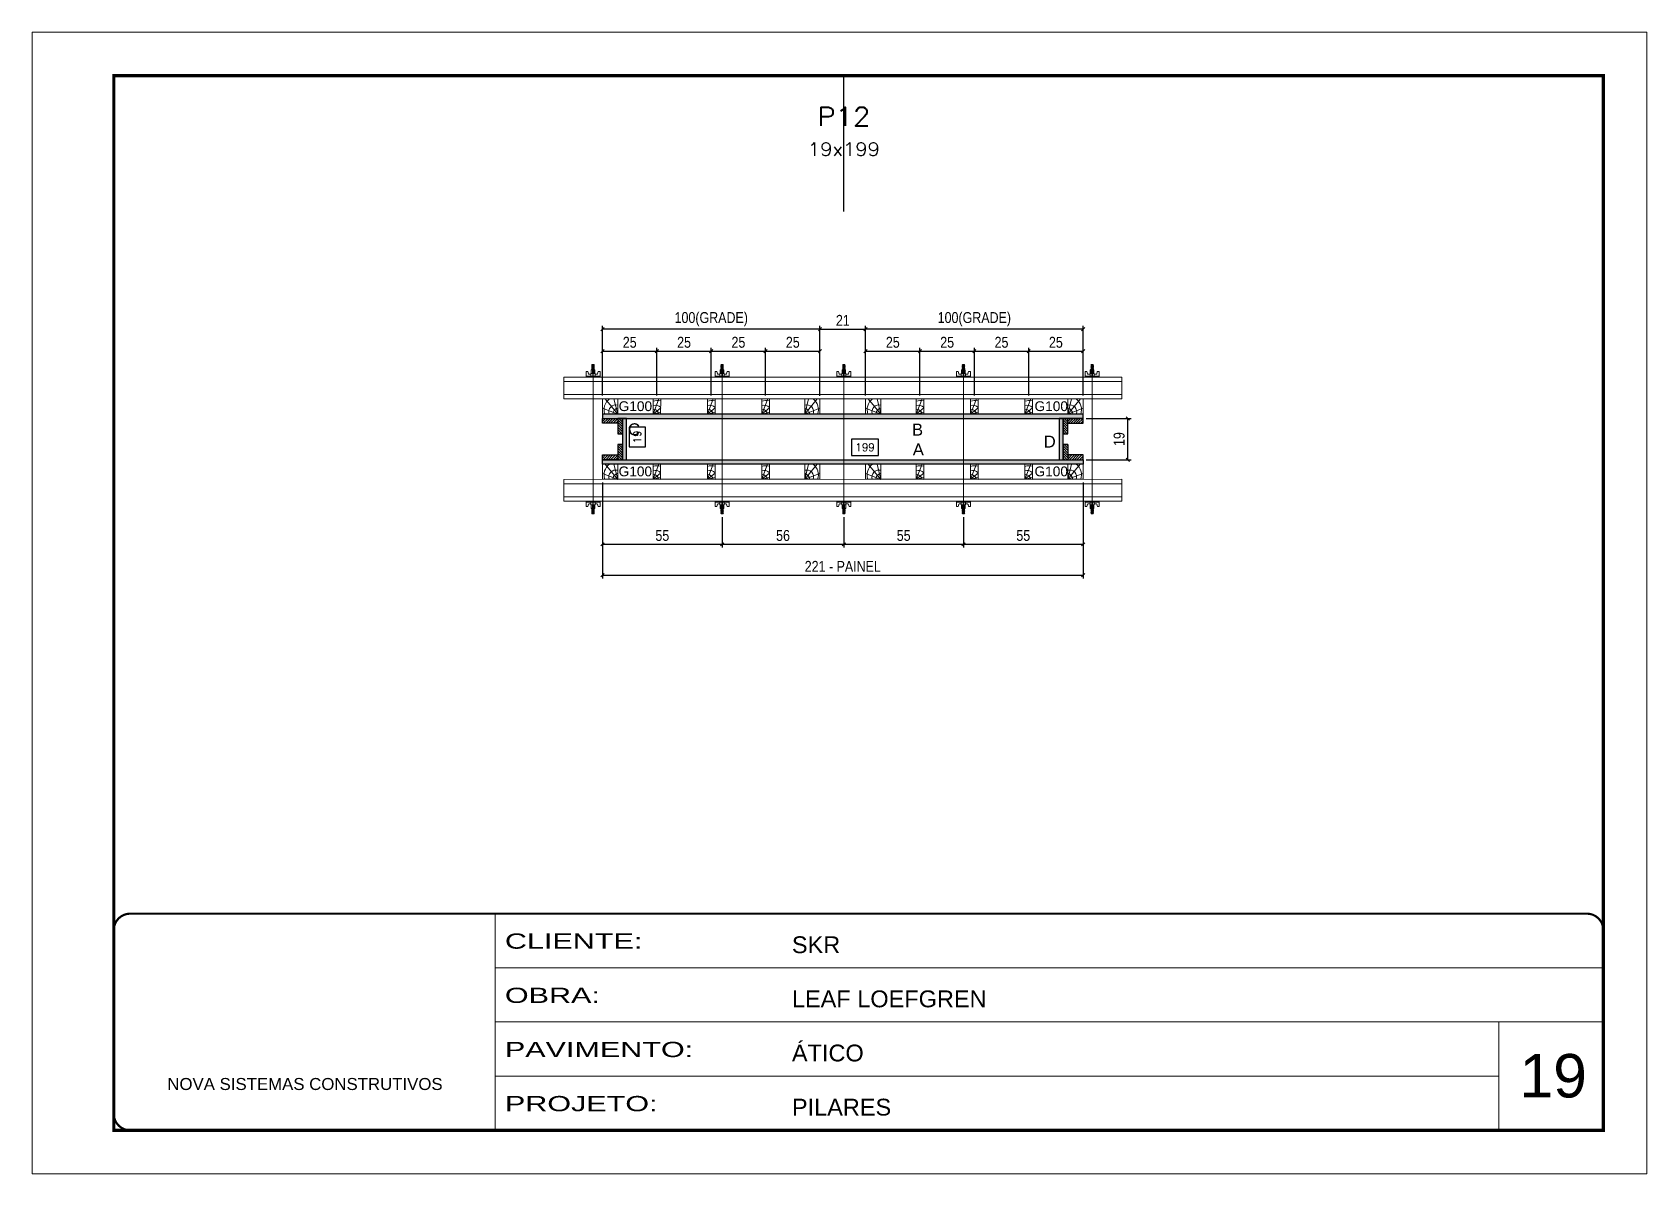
# Model space of a CAD drawing. Extents: x 14400 to 27878, y -21631 to 6985.
# Drawn here: x 17597 to 19082, y 1340 to 2390 of the extents above; entities that cross this region are included whole.
import ezdxf
from ezdxf.enums import TextEntityAlignment as Align

# ---------------------------------------------------------------- set-up
doc = ezdxf.new("R2010")
doc.units = 0
for name, pattern in [('CONTINUO', [0]), ('DASHED', [0.75, 0.5, -0.25]), ('HIDDEN', [0.375, 0.25, -0.125])]:
    doc.linetypes.add(name, pattern=pattern)
for name, color, linetype, lineweight in [('CARIMBO', 255, 'Continuous', 9), ('Folhas', 255, 'Continuous', 9), ('Hachura', 251, 'Continuous', 9), ('Madeira', 126, 'Continuous', 18), ('Perfil Metálico', 224, 'Continuous', 18), ('SARRAFO DE PRESSAO', 251, 'DASHED', 9), ('Texto Seção', 7, 'Continuous', 15)]:
    doc.layers.add(name, color=color, linetype=linetype, lineweight=lineweight)
for name, color, linetype in [('CHAPA', 1, 'Continuous'), ('COTA', 241, 'Continuous'), ('SARRAFO', 251, 'Continuous'), ('Texto de Titulo', 7, 'Continuous'), ('Texto Qtd Sarr', 242, 'Continuous'), ('TEXTO_GERAL', 7, 'Continuous')]:
    doc.layers.add(name, color=color, linetype=linetype)
doc.styles.add('ARIAL', font='arial.ttf')
doc.styles.add('COTA TECNICA 2X', font='techl___.ttf', dxfattribs={"height": 10})
doc.styles.add('ROMANS', font='romans.shx')
doc.styles.add('SANSSERIF', font='sas_____.pfb')
doc.styles.add('Tecnologia', font='')
doc.styles.get('Tecnologia').set_extended_font_data('Forgotten Futurist')
doc.dimstyles.new('SECAO PILAR', dxfattribs={"dimtxt": 10, "dimasz": 3, "dimexe": 3, "dimexo": 3, "dimgap": 3, "dimtad": 1, "dimdec": 1, "dimlfac": 0.5, "dimzin": 12, "dimdsep": 46, "dimtxsty": 'COTA TECNICA 2X', "dimblk1": 'OBLIQUE', "dimblk2": 'OBLIQUE', "dimsah": 1, "dimcen": 0.9, "dimclrd": 256, "dimclre": 256, "dimclrt": 256, "dimadec": 1, "dimazin": 3, "dimtfac": 1, "dimtdec": 1, "dimtmove": 0, "dimatfit": 3, "dimfxl": 1, "dimtolj": 1, "dimtzin": 12, "dimarcsym": 0})
doc.dimstyles.new('SECÇÃO 2', dxfattribs={"dimtxt": 7, "dimasz": 6, "dimexe": 0.18, "dimexo": 2, "dimgap": -4, "dimtad": 3, "dimdec": 1, "dimlfac": 0.5, "dimzin": 12, "dimdsep": 46, "dimtxsty": 'ROMANS', "dimblk": 'ARCHTICK', "dimcen": 0.09, "dimse1": 1, "dimse2": 1, "dimsd1": 1, "dimsd2": 1, "dimclrd": 180, "dimclre": 5, "dimclrt": 1, "dimadec": 0, "dimazin": 3, "dimtfac": 1, "dimtdec": 1, "dimtofl": 0, "dimtmove": 0, "dimatfit": 3, "dimldrblk": 'ARCHTICK', "dimfxl": 1, "dimtolj": 1, "dimtzin": 0, "dimarcsym": 0})

# ---------------------------------------------------------------- blocks, each defined once
blk = doc.blocks.new('9999999999')
at = {"color": 30, "linetype": 'CONTINUO'}
for p, q in [((98564.6, 34230.2), (98564.6, 34429.4)), ((98564.6, 34379.6), (99584, 34379.6)), ((98564.6, 34329.8), (99488, 34329.8)), ((99584, 34329.8), (99488, 34329.8)), ((99488, 34329.8), (99488, 34230.2)), ((98564.6, 34280), (99488, 34280))]:
    blk.add_line(p, q, dxfattribs=at)
at = {"color": 30, "linetype": 'CONTINUO', "const_width": 2}
blk.add_lwpolyline([(99584, 34230.2), (99584, 34414.4, 0.414214), (99569, 34429.4), (98229, 34429.4, 0.414214), (98214, 34414.4), (98214, 34245.2, 0.414214), (98229, 34230.2), (99584, 34230.2)], format="xyb", dxfattribs=at)
at = {"layer": 'Folhas'}
blk.add_lwpolyline([(98139, 34190.2), (99624, 34190.2), (99624, 35240.2), (98139, 35240.2)], close=True, dxfattribs=at)
at = {"layer": 'Folhas', "color": 30, "const_width": 3}
blk.add_lwpolyline([(98214, 34230.2), (99584, 34230.2), (99584, 35200.2), (98214, 35200.2)], close=True, dxfattribs=at)
at = {"color": 7, "linetype": 'Continuous', "ltscale": 5, "style": 'ARIAL'}
for s, height, p in [('SKR', 15.48, (98837.7, 34393.1)), ('LEAF LOEFGREN', 15.483, (98837.7, 34343.3)), ('ÁTICO', 15.48, (98837.7, 34293.5)), ('NOVA SISTEMAS CONSTRUTIVOS', 11.059, (98263.2, 34267.2)), ('PILARES', 15.48, (98837.7, 34243.7))]:
    blk.add_text(s, height=height, dxfattribs=at).set_placement(p)
at = {"layer": 'Folhas', "color": 7, "style": 'Tecnologia', "width": 1.5}
for s, p in [('CLIENTE:', (98573.7, 34397.2)), ('OBRA:', (98573.7, 34347.3)), ('PAVIMENTO:', (98573.7, 34297.5)), ('PROJETO:', (98573.7, 34247.7))]:
    blk.add_text(s, height=14, dxfattribs=at).set_placement(p)
blk = doc.blocks.new('*D1535')
at = {"layer": 'COTA', "color": 180, "lineweight": -2, "transparency": 16777216}
for p, q in [((18160.9, 2027.2), (18145.9, 2027.2)), ((18145.9, 2027.2), (18145.9, 2009.2)), ((18160.9, 2009.2), (18160.9, 2027.2)), ((18145.9, 2009.2), (18160.9, 2009.2))]:
    blk.add_line(p, q, dxfattribs=at)
at = {"layer": 'Defpoints', "color": 0, "transparency": 16777216}
for p in [(18160.8, 2035.2), (18160.8, 1997.2), (18164.9, 1997.2)]:
    blk.add_point(p, dxfattribs=at)
at = {"layer": 'COTA', "color": 1, "transparency": 16777216, "insert": (18153.4, 2018.2), "char_height": 7, "attachment_point": 5, "rotation": 90, "style": 'ROMANS'}
blk.add_mtext('\\A1;19', dxfattribs=at)
blk = doc.blocks.new('_ArchTick')
at = {"color": 0, "linetype": 'ByBlock', "const_width": 0.15}
blk.add_lwpolyline([(-0.5, -0.5), (0.5, 0.5)], dxfattribs=at)
blk = doc.blocks.new('*D1536')
at = {"layer": 'COTA', "color": 180, "lineweight": -2, "transparency": 16777216}
for p, q in [((18375.3, 2016.2), (18350.6, 2016.2)), ((18350.6, 2016.2), (18350.6, 2001.2)), ((18375.3, 2001.2), (18375.3, 2016.2)), ((18350.6, 2001.2), (18375.3, 2001.2))]:
    blk.add_line(p, q, dxfattribs=at)
at = {"layer": 'Defpoints', "color": 0, "transparency": 16777216}
for p in [(18143.5, 1997.2), (18541.5, 1997.2), (18541.5, 1997.2)]:
    blk.add_point(p, dxfattribs=at)
at = {"layer": 'COTA', "color": 1, "transparency": 16777216, "insert": (18363, 2008.7), "char_height": 7, "attachment_point": 5, "style": 'ROMANS'}
blk.add_mtext('\\A1;199', dxfattribs=at)
blk = doc.blocks.new('_Oblique')
at = {"color": 0, "linetype": 'ByBlock', "lineweight": -2}
blk.add_line((-0.5, -0.5), (0.5, 0.5), dxfattribs=at)
blk = doc.blocks.new('*D1537')
at = {"layer": 'COTA', "lineweight": -2, "transparency": 16777216}
for p, q in [((18121.5, 1976.2), (18121.5, 1888)), ((18563.5, 1976.2), (18563.5, 1888)), ((18121.5, 1891), (18563.5, 1891))]:
    blk.add_line(p, q, dxfattribs=at)
at = {"layer": 'Defpoints', "color": 0, "transparency": 16777216}
for p in [(18121.5, 1979.2), (18563.5, 1979.2), (18563.5, 1891)]:
    blk.add_point(p, dxfattribs=at)
at = {"layer": 'COTA', "lineweight": -2, "transparency": 16777216, "xscale": 3, "yscale": 3, "zscale": 3, "rotation": 180}
blk.add_blockref('_Oblique', (18121.5, 1891), dxfattribs=at)
at = {"layer": 'COTA', "lineweight": -2, "transparency": 16777216, "xscale": 3, "yscale": 3, "zscale": 3}
blk.add_blockref('_Oblique', (18563.5, 1891), dxfattribs=at)
at = {"layer": 'COTA', "transparency": 16777216, "insert": (18342.5, 1899.1), "char_height": 10, "attachment_point": 5, "style": 'COTA TECNICA 2X'}
blk.add_mtext('\\A1;221 - PAINEL', dxfattribs=at)
blk = doc.blocks.new('*D1538')
at = {"layer": 'COTA', "lineweight": -2, "transparency": 16777216}
for p, q in [((18121.5, 1976.2), (18121.5, 1916.4)), ((18231.5, 1944.4), (18231.5, 1916.4)), ((18121.5, 1919.4), (18231.5, 1919.4))]:
    blk.add_line(p, q, dxfattribs=at)
at = {"layer": 'Defpoints', "color": 0, "transparency": 16777216}
for p in [(18121.5, 1979.2), (18231.5, 1947.4), (18231.5, 1919.4)]:
    blk.add_point(p, dxfattribs=at)
at = {"layer": 'COTA', "lineweight": -2, "transparency": 16777216, "xscale": 3, "yscale": 3, "zscale": 3, "rotation": 180}
blk.add_blockref('_Oblique', (18121.5, 1919.4), dxfattribs=at)
at = {"layer": 'COTA', "lineweight": -2, "transparency": 16777216, "xscale": 3, "yscale": 3, "zscale": 3}
blk.add_blockref('_Oblique', (18231.5, 1919.4), dxfattribs=at)
at = {"layer": 'COTA', "transparency": 16777216, "insert": (18176.5, 1927.5), "char_height": 10, "attachment_point": 5, "style": 'COTA TECNICA 2X'}
blk.add_mtext('\\A1;55', dxfattribs=at)
blk = doc.blocks.new('*D1539')
at = {"layer": 'COTA', "lineweight": -2, "transparency": 16777216}
for p, q in [((18563.5, 1976.2), (18563.5, 1916.4)), ((18453.5, 1944.4), (18453.5, 1916.4)), ((18453.5, 1919.4), (18563.5, 1919.4))]:
    blk.add_line(p, q, dxfattribs=at)
at = {"layer": 'Defpoints', "color": 0, "transparency": 16777216}
for p in [(18563.5, 1979.2), (18453.5, 1947.4), (18563.5, 1919.4)]:
    blk.add_point(p, dxfattribs=at)
at = {"layer": 'COTA', "lineweight": -2, "transparency": 16777216, "xscale": 3, "yscale": 3, "zscale": 3, "rotation": 180}
blk.add_blockref('_Oblique', (18453.5, 1919.4), dxfattribs=at)
at = {"layer": 'COTA', "lineweight": -2, "transparency": 16777216, "xscale": 3, "yscale": 3, "zscale": 3}
blk.add_blockref('_Oblique', (18563.5, 1919.4), dxfattribs=at)
at = {"layer": 'COTA', "transparency": 16777216, "insert": (18508.5, 1927.5), "char_height": 10, "attachment_point": 5, "style": 'COTA TECNICA 2X'}
blk.add_mtext('\\A1;55', dxfattribs=at)
blk = doc.blocks.new('C')
at = {"layer": 'Hachura', "color": 0}
for p, q in [((0, 3.22), (0, -3.22)), ((0.45, 3.22), (0, 3.22)), ((0.46, 3.16), (0, 3.16)), ((0.46, 3.05), (0, 3.05)), ((0.46, 2.88), (0, 2.88)), ((0, 2.75), (0, -1.16)), ((0.46, 2.65), (0, 2.65)), ((0.46, 2.23), (0, 2.23)), ((0.46, 1.51), (0, 1.51)), ((0.39, 0.49), (0.17, 0.49)), ((0.45, -3.23), (0.45, 3.22)), ((0.45, 3.22), (2.58, 3.22)), ((1.74, 0.97), (0.45, 0.97)), ((1.45, 0.1), (0.45, 0.1)), ((1.35, 1.94), (1.35, 0.96)), ((2.58, 2.39), (1.47, 2.09)), ((1.74, -0.97), (1.74, 0.97)), ((1.74, 0.97), (1.74, 0.84)), ((1.74, 0.97), (1.74, 0.84)), ((1.74, 0.84), (3.35, 0.84)), ((3.35, 0.45), (1.74, 0.45)), ((2.58, 3.22), (2.58, 2.39)), ((3.32, 0.84), (3.32, -0.84)), ((3.35, 0.84), (3.35, -0.84)), ((3.68, 0.45), (3.35, 0.45)), ((3.84, -0.52), (3.35, 0.45)), ((3.35, 0.06), (3.67, -0.57)), ((3.68, 0.45), (4.16, -0.52)), ((3.72, 0.5), (4.25, -0.57)), ((4.37, -0.55), (3.83, 0.53)), ((4.15, 0.45), (3.93, 0.45)), ((4.42, -0.52), (3.93, 0.45)), ((4.15, 0.45), (4.26, 0.45)), ((4.26, 0.45), (4.74, -0.52)), ((4.3, 0.5), (4.83, -0.57)), ((4.95, -0.55), (4.41, 0.53)), ((4.51, 0.45), (4.84, 0.45)), ((5, -0.52), (4.51, 0.45)), ((4.84, 0.45), (5.32, -0.52)), ((4.88, 0.5), (5.41, -0.57)), ((5.53, -0.55), (4.99, 0.53)), ((5.58, -0.52), (5.09, 0.45)), ((5.42, 0.45), (5.09, 0.45)), ((5.58, -0.52), (5.09, 0.45)), ((5.42, 0.45), (5.74, -0.19)), ((5.46, 0.5), (5.74, -0.07)), ((5.74, 0.19), (5.57, 0.53)), ((5.74, 0.32), (5.68, 0.45)), ((5.68, 0.45), (5.74, 0.45)), ((5.74, 0.45), (5.9, 0.29)), ((5.74, 0.45), (5.74, -0.52)), ((5.9, -0.36), (5.9, 0.29)), ((0.45, 0), (0, 0)), ((0.46, -1.52), (0, -1.52)), ((0.46, -2.23), (0, -2.23)), ((0.46, -2.65), (0, -2.65)), ((0.46, -2.88), (0, -2.88)), ((0.46, -3.05), (0, -3.05)), ((0.46, -3.16), (0, -3.16)), ((0, -3.22), (2.57, -3.22)), ((0.08, -0.48), (0.29, -0.48)), ((0.29, -0.48), (0.4, -0.48)), ((0.45, 0), (0.45, -0.97)), ((0.45, -0.16), (1.45, -0.16)), ((0.45, -0.65), (0.45, -0.32)), ((0.45, -3.23), (0.45, -0.65)), ((0.45, -0.97), (1.74, -0.97)), ((1.35, -1.94), (1.35, -0.97)), ((2.58, -2.39), (1.47, -2.1)), ((3.35, -0.32), (1.74, -0.32)), ((3.35, -0.84), (1.74, -0.84)), ((2.58, -3.23), (2.58, -2.39)), ((3.35, -0.07), (3.58, -0.52)), ((3.35, -0.52), (3.58, -0.52)), ((3.84, -0.52), (4.16, -0.52)), ((4.42, -0.52), (4.74, -0.52)), ((4.63, -0.52), (4.74, -0.52)), ((5, -0.52), (5.32, -0.52)), ((5.58, -0.52), (5.74, -0.52)), ((5.74, -0.52), (5.9, -0.36)), ((5.74, -0.52), (5.74, -0.52))]:
    blk.add_line(p, q, dxfattribs=at)
for centre, radius, start, end in [((1.52, 1.94), 0.161, 104.74356, 180), ((1.44, -0.03), 0.129, 272.69497, 87.30503), ((3.81, 0.39), 0.143, 25.56881, 154.43119), ((4.39, 0.39), 0.143, 25.56881, 154.43119), ((4.97, 0.39), 0.143, 25.56881, 154.43119), ((5.55, 0.39), 0.143, 25.56881, 154.43119), ((0.17, -0.37), 0.174, 221.74404, 317.85924), ((1.52, -1.94), 0.161, 180, 255.25644), ((3.71, -0.4), 0.174, 222.14076, 318.25596), ((4.29, -0.4), 0.174, 222.14076, 318.25596), ((4.87, -0.4), 0.174, 222.14076, 318.25596), ((5.45, -0.4), 0.174, 222.14076, 318.25596), ((5.61, -0.4), 0.174, 317.85924, 318.25596)]:
    blk.add_arc(centre, radius, start, end, dxfattribs=at)
blk = doc.blocks.new('*D1540')
at = {"layer": 'COTA', "lineweight": -2, "transparency": 16777216}
for p, q in [((18343.5, 1944.4), (18343.5, 1916.4)), ((18453.5, 1944.4), (18453.5, 1916.4)), ((18343.5, 1919.4), (18453.5, 1919.4))]:
    blk.add_line(p, q, dxfattribs=at)
at = {"layer": 'Defpoints', "color": 0, "transparency": 16777216}
for p in [(18343.5, 1947.4), (18453.5, 1947.4), (18453.5, 1919.4)]:
    blk.add_point(p, dxfattribs=at)
at = {"layer": 'COTA', "lineweight": -2, "transparency": 16777216, "xscale": 3, "yscale": 3, "zscale": 3, "rotation": 180}
blk.add_blockref('_Oblique', (18343.5, 1919.4), dxfattribs=at)
at = {"layer": 'COTA', "lineweight": -2, "transparency": 16777216, "xscale": 3, "yscale": 3, "zscale": 3}
blk.add_blockref('_Oblique', (18453.5, 1919.4), dxfattribs=at)
at = {"layer": 'COTA', "transparency": 16777216, "insert": (18398.5, 1927.5), "char_height": 10, "attachment_point": 5, "style": 'COTA TECNICA 2X'}
blk.add_mtext('\\A1;55', dxfattribs=at)
blk = doc.blocks.new('*D1541')
at = {"layer": 'COTA', "lineweight": -2, "transparency": 16777216}
for p, q in [((18566.5, 2035.2), (18607.8, 2035.2)), ((18604.8, 1997.2), (18604.8, 2035.2)), ((18566.5, 1997.2), (18607.8, 1997.2))]:
    blk.add_line(p, q, dxfattribs=at)
at = {"layer": 'Defpoints', "color": 0, "transparency": 16777216}
for p in [(18563.5, 2035.2), (18604.8, 2035.2), (18563.5, 1997.2)]:
    blk.add_point(p, dxfattribs=at)
at = {"layer": 'COTA', "lineweight": -2, "transparency": 16777216, "xscale": 3, "yscale": 3, "zscale": 3}
for p, rotation in [((18604.8, 2035.2), 90), ((18604.8, 1997.2), 270)]:
    blk.add_blockref('_Oblique', p, dxfattribs=dict(at, rotation=rotation))
at = {"layer": 'COTA', "transparency": 16777216, "insert": (18596.7, 2016.2), "char_height": 10, "attachment_point": 5, "rotation": 90, "style": 'COTA TECNICA 2X'}
blk.add_mtext('\\A1;19', dxfattribs=at)
blk = doc.blocks.new('*D1542')
at = {"layer": 'COTA', "lineweight": -2, "transparency": 16777216}
for p, q in [((18231.5, 1944.4), (18231.5, 1916.4)), ((18343.5, 1944.4), (18343.5, 1916.4)), ((18231.5, 1919.4), (18343.5, 1919.4))]:
    blk.add_line(p, q, dxfattribs=at)
at = {"layer": 'Defpoints', "color": 0, "transparency": 16777216}
for p in [(18231.5, 1947.4), (18343.5, 1947.4), (18343.5, 1919.4)]:
    blk.add_point(p, dxfattribs=at)
at = {"layer": 'COTA', "lineweight": -2, "transparency": 16777216, "xscale": 3, "yscale": 3, "zscale": 3, "rotation": 180}
blk.add_blockref('_Oblique', (18231.5, 1919.4), dxfattribs=at)
at = {"layer": 'COTA', "lineweight": -2, "transparency": 16777216, "xscale": 3, "yscale": 3, "zscale": 3}
blk.add_blockref('_Oblique', (18343.5, 1919.4), dxfattribs=at)
at = {"layer": 'COTA', "transparency": 16777216, "insert": (18287.5, 1927.5), "char_height": 10, "attachment_point": 5, "style": 'COTA TECNICA 2X'}
blk.add_mtext('\\A1;56', dxfattribs=at)
blk = doc.blocks.new('PONTALETE')
at = {"layer": 'Madeira'}
for q in [(2.71, 7), (7, 5.76), (7, 1.74)]:
    blk.add_line((0, 0), q, dxfattribs=at)
blk.add_lwpolyline([(0, 0), (7, 0), (7, 7), (0, 7)], close=True, dxfattribs=at)
for centre, radius, start, end in [((2.04, 0.06), 6.23, 37.28179, 109.09128), ((1.09, 0.9), 3.19, 343.60304, 109.98471), ((-0.21, -0.78), 3.09, 14.63219, 86.0383)]:
    blk.add_arc(centre, radius, start, end, dxfattribs=at)
blk = doc.blocks.new('MEIO PONTALETE')
at = {"layer": 'Madeira'}
for q in [(2.71, 7), (3.5, 2.88), (3.5, 0.87)]:
    blk.add_line((0, 0), q, dxfattribs=at)
blk.add_lwpolyline([(0, 0), (3.5, 0), (3.5, 7), (0, 7)], close=True, dxfattribs=at)
for centre, radius, start, end in [((2.04, 0.06), 6.23, 76.44987, 109.09128), ((1.09, 0.9), 3.19, 40.90626, 109.98471), ((-0.21, -0.78), 3.09, 14.63219, 86.0383)]:
    blk.add_arc(centre, radius, start, end, dxfattribs=at)
blk = doc.blocks.new('*D1543')
at = {"layer": 'COTA', "lineweight": -2, "transparency": 16777216}
for p, q in [((18363.5, 2056.2), (18363.5, 2100.1)), ((18363.5, 2097.1), (18413.5, 2097.1)), ((18413.5, 2056.2), (18413.5, 2100.1))]:
    blk.add_line(p, q, dxfattribs=at)
at = {"layer": 'Defpoints', "color": 0, "transparency": 16777216}
for p in [(18413.5, 2097.1), (18363.5, 2053.2), (18413.5, 2053.2)]:
    blk.add_point(p, dxfattribs=at)
at = {"layer": 'COTA', "lineweight": -2, "transparency": 16777216, "xscale": 3, "yscale": 3, "zscale": 3, "rotation": 180}
blk.add_blockref('_Oblique', (18363.5, 2097.1), dxfattribs=at)
at = {"layer": 'COTA', "lineweight": -2, "transparency": 16777216, "xscale": 3, "yscale": 3, "zscale": 3}
blk.add_blockref('_Oblique', (18413.5, 2097.1), dxfattribs=at)
at = {"layer": 'COTA', "transparency": 16777216, "insert": (18388.5, 2105.2), "char_height": 10, "attachment_point": 5, "style": 'COTA TECNICA 2X'}
blk.add_mtext('\\A1;25', dxfattribs=at)
blk = doc.blocks.new('*D1544')
at = {"layer": 'COTA', "lineweight": -2, "transparency": 16777216}
for p, q in [((18363.5, 2056.2), (18363.5, 2120.3)), ((18563.5, 2117.3), (18363.5, 2117.3)), ((18563.5, 2056.2), (18563.5, 2120.3))]:
    blk.add_line(p, q, dxfattribs=at)
at = {"layer": 'Defpoints', "color": 0, "transparency": 16777216}
for p in [(18363.5, 2117.3), (18363.5, 2053.2), (18563.5, 2053.2)]:
    blk.add_point(p, dxfattribs=at)
at = {"layer": 'COTA', "lineweight": -2, "transparency": 16777216, "xscale": 3, "yscale": 3, "zscale": 3, "rotation": 180}
blk.add_blockref('_Oblique', (18363.5, 2117.3), dxfattribs=at)
at = {"layer": 'COTA', "lineweight": -2, "transparency": 16777216, "xscale": 3, "yscale": 3, "zscale": 3}
blk.add_blockref('_Oblique', (18563.5, 2117.3), dxfattribs=at)
at = {"layer": 'COTA', "transparency": 16777216, "insert": (18463.5, 2126.5), "char_height": 10, "attachment_point": 5, "style": 'COTA TECNICA 2X'}
blk.add_mtext('\\A1;100(GRADE)', dxfattribs=at)
blk = doc.blocks.new('*D1545')
at = {"layer": 'COTA', "lineweight": -2, "transparency": 16777216}
for p, q in [((18413.5, 2056.2), (18413.5, 2100.1)), ((18413.5, 2097.1), (18463.5, 2097.1)), ((18463.5, 2056.2), (18463.5, 2100.1))]:
    blk.add_line(p, q, dxfattribs=at)
at = {"layer": 'Defpoints', "color": 0, "transparency": 16777216}
for p in [(18463.5, 2097.1), (18413.5, 2053.2), (18463.5, 2053.2)]:
    blk.add_point(p, dxfattribs=at)
at = {"layer": 'COTA', "lineweight": -2, "transparency": 16777216, "xscale": 3, "yscale": 3, "zscale": 3, "rotation": 180}
blk.add_blockref('_Oblique', (18413.5, 2097.1), dxfattribs=at)
at = {"layer": 'COTA', "lineweight": -2, "transparency": 16777216, "xscale": 3, "yscale": 3, "zscale": 3}
blk.add_blockref('_Oblique', (18463.5, 2097.1), dxfattribs=at)
at = {"layer": 'COTA', "transparency": 16777216, "insert": (18438.5, 2105.2), "char_height": 10, "attachment_point": 5, "style": 'COTA TECNICA 2X'}
blk.add_mtext('\\A1;25', dxfattribs=at)
blk = doc.blocks.new('*D1546')
at = {"layer": 'COTA', "lineweight": -2, "transparency": 16777216}
for p, q in [((18463.5, 2056.2), (18463.5, 2100.1)), ((18463.5, 2097.1), (18513.5, 2097.1)), ((18513.5, 2056.2), (18513.5, 2100.1))]:
    blk.add_line(p, q, dxfattribs=at)
at = {"layer": 'Defpoints', "color": 0, "transparency": 16777216}
for p in [(18513.5, 2097.1), (18463.5, 2053.2), (18513.5, 2053.2)]:
    blk.add_point(p, dxfattribs=at)
at = {"layer": 'COTA', "lineweight": -2, "transparency": 16777216, "xscale": 3, "yscale": 3, "zscale": 3, "rotation": 180}
blk.add_blockref('_Oblique', (18463.5, 2097.1), dxfattribs=at)
at = {"layer": 'COTA', "lineweight": -2, "transparency": 16777216, "xscale": 3, "yscale": 3, "zscale": 3}
blk.add_blockref('_Oblique', (18513.5, 2097.1), dxfattribs=at)
at = {"layer": 'COTA', "transparency": 16777216, "insert": (18488.5, 2105.2), "char_height": 10, "attachment_point": 5, "style": 'COTA TECNICA 2X'}
blk.add_mtext('\\A1;25', dxfattribs=at)
blk = doc.blocks.new('*D1547')
at = {"layer": 'COTA', "lineweight": -2, "transparency": 16777216}
for p, q in [((18513.5, 2056.2), (18513.5, 2100.1)), ((18513.5, 2097.1), (18563.5, 2097.1)), ((18563.5, 2056.2), (18563.5, 2100.1))]:
    blk.add_line(p, q, dxfattribs=at)
at = {"layer": 'Defpoints', "color": 0, "transparency": 16777216}
for p in [(18563.5, 2097.1), (18513.5, 2053.2), (18563.5, 2053.2)]:
    blk.add_point(p, dxfattribs=at)
at = {"layer": 'COTA', "lineweight": -2, "transparency": 16777216, "xscale": 3, "yscale": 3, "zscale": 3, "rotation": 180}
blk.add_blockref('_Oblique', (18513.5, 2097.1), dxfattribs=at)
at = {"layer": 'COTA', "lineweight": -2, "transparency": 16777216, "xscale": 3, "yscale": 3, "zscale": 3}
blk.add_blockref('_Oblique', (18563.5, 2097.1), dxfattribs=at)
at = {"layer": 'COTA', "transparency": 16777216, "insert": (18538.5, 2105.2), "char_height": 10, "attachment_point": 5, "style": 'COTA TECNICA 2X'}
blk.add_mtext('\\A1;25', dxfattribs=at)
blk = doc.blocks.new('*D1548')
at = {"layer": 'COTA', "lineweight": -2, "transparency": 16777216}
for p, q in [((18121.5, 2056.2), (18121.5, 2100.1)), ((18121.5, 2097.1), (18171.5, 2097.1)), ((18171.5, 2056.2), (18171.5, 2100.1))]:
    blk.add_line(p, q, dxfattribs=at)
at = {"layer": 'Defpoints', "color": 0, "transparency": 16777216}
for p in [(18171.5, 2097.1), (18121.5, 2053.2), (18171.5, 2053.2)]:
    blk.add_point(p, dxfattribs=at)
at = {"layer": 'COTA', "lineweight": -2, "transparency": 16777216, "xscale": 3, "yscale": 3, "zscale": 3, "rotation": 180}
blk.add_blockref('_Oblique', (18121.5, 2097.1), dxfattribs=at)
at = {"layer": 'COTA', "lineweight": -2, "transparency": 16777216, "xscale": 3, "yscale": 3, "zscale": 3}
blk.add_blockref('_Oblique', (18171.5, 2097.1), dxfattribs=at)
at = {"layer": 'COTA', "transparency": 16777216, "insert": (18146.5, 2105.2), "char_height": 10, "attachment_point": 5, "style": 'COTA TECNICA 2X'}
blk.add_mtext('\\A1;25', dxfattribs=at)
blk = doc.blocks.new('*D1549')
at = {"layer": 'COTA', "lineweight": -2, "transparency": 16777216}
for p, q in [((18121.5, 2056.2), (18121.5, 2120.3)), ((18321.5, 2117.3), (18121.5, 2117.3)), ((18321.5, 2056.2), (18321.5, 2120.3))]:
    blk.add_line(p, q, dxfattribs=at)
at = {"layer": 'Defpoints', "color": 0, "transparency": 16777216}
for p in [(18121.5, 2117.3), (18121.5, 2053.2), (18321.5, 2053.2)]:
    blk.add_point(p, dxfattribs=at)
at = {"layer": 'COTA', "lineweight": -2, "transparency": 16777216, "xscale": 3, "yscale": 3, "zscale": 3, "rotation": 180}
blk.add_blockref('_Oblique', (18121.5, 2117.3), dxfattribs=at)
at = {"layer": 'COTA', "lineweight": -2, "transparency": 16777216, "xscale": 3, "yscale": 3, "zscale": 3}
blk.add_blockref('_Oblique', (18321.5, 2117.3), dxfattribs=at)
at = {"layer": 'COTA', "transparency": 16777216, "insert": (18221.5, 2126.5), "char_height": 10, "attachment_point": 5, "style": 'COTA TECNICA 2X'}
blk.add_mtext('\\A1;100(GRADE)', dxfattribs=at)
blk = doc.blocks.new('*D1550')
at = {"layer": 'COTA', "lineweight": -2, "transparency": 16777216}
for p, q in [((18171.5, 2056.2), (18171.5, 2100.1)), ((18171.5, 2097.1), (18221.5, 2097.1)), ((18221.5, 2056.2), (18221.5, 2100.1))]:
    blk.add_line(p, q, dxfattribs=at)
at = {"layer": 'Defpoints', "color": 0, "transparency": 16777216}
for p in [(18221.5, 2097.1), (18171.5, 2053.2), (18221.5, 2053.2)]:
    blk.add_point(p, dxfattribs=at)
at = {"layer": 'COTA', "lineweight": -2, "transparency": 16777216, "xscale": 3, "yscale": 3, "zscale": 3, "rotation": 180}
blk.add_blockref('_Oblique', (18171.5, 2097.1), dxfattribs=at)
at = {"layer": 'COTA', "lineweight": -2, "transparency": 16777216, "xscale": 3, "yscale": 3, "zscale": 3}
blk.add_blockref('_Oblique', (18221.5, 2097.1), dxfattribs=at)
at = {"layer": 'COTA', "transparency": 16777216, "insert": (18196.5, 2105.2), "char_height": 10, "attachment_point": 5, "style": 'COTA TECNICA 2X'}
blk.add_mtext('\\A1;25', dxfattribs=at)
blk = doc.blocks.new('*D1551')
at = {"layer": 'COTA', "lineweight": -2, "transparency": 16777216}
for p, q in [((18221.5, 2056.2), (18221.5, 2100.1)), ((18221.5, 2097.1), (18271.5, 2097.1)), ((18271.5, 2056.2), (18271.5, 2100.1))]:
    blk.add_line(p, q, dxfattribs=at)
at = {"layer": 'Defpoints', "color": 0, "transparency": 16777216}
for p in [(18271.5, 2097.1), (18221.5, 2053.2), (18271.5, 2053.2)]:
    blk.add_point(p, dxfattribs=at)
at = {"layer": 'COTA', "lineweight": -2, "transparency": 16777216, "xscale": 3, "yscale": 3, "zscale": 3, "rotation": 180}
blk.add_blockref('_Oblique', (18221.5, 2097.1), dxfattribs=at)
at = {"layer": 'COTA', "lineweight": -2, "transparency": 16777216, "xscale": 3, "yscale": 3, "zscale": 3}
blk.add_blockref('_Oblique', (18271.5, 2097.1), dxfattribs=at)
at = {"layer": 'COTA', "transparency": 16777216, "insert": (18246.5, 2105.2), "char_height": 10, "attachment_point": 5, "style": 'COTA TECNICA 2X'}
blk.add_mtext('\\A1;25', dxfattribs=at)
blk = doc.blocks.new('*D1552')
at = {"layer": 'COTA', "lineweight": -2, "transparency": 16777216}
for p, q in [((18271.5, 2056.2), (18271.5, 2100.1)), ((18271.5, 2097.1), (18321.5, 2097.1)), ((18321.5, 2056.2), (18321.5, 2100.1))]:
    blk.add_line(p, q, dxfattribs=at)
at = {"layer": 'Defpoints', "color": 0, "transparency": 16777216}
for p in [(18321.5, 2097.1), (18271.5, 2053.2), (18321.5, 2053.2)]:
    blk.add_point(p, dxfattribs=at)
at = {"layer": 'COTA', "lineweight": -2, "transparency": 16777216, "xscale": 3, "yscale": 3, "zscale": 3, "rotation": 180}
blk.add_blockref('_Oblique', (18271.5, 2097.1), dxfattribs=at)
at = {"layer": 'COTA', "lineweight": -2, "transparency": 16777216, "xscale": 3, "yscale": 3, "zscale": 3}
blk.add_blockref('_Oblique', (18321.5, 2097.1), dxfattribs=at)
at = {"layer": 'COTA', "transparency": 16777216, "insert": (18296.5, 2105.2), "char_height": 10, "attachment_point": 5, "style": 'COTA TECNICA 2X'}
blk.add_mtext('\\A1;25', dxfattribs=at)
blk = doc.blocks.new('*D1553')
at = {"layer": 'COTA', "lineweight": -2, "transparency": 16777216}
for p, q in [((18321.5, 2056.1), (18321.5, 2120.3)), ((18321.5, 2117.3), (18363.5, 2117.3)), ((18363.5, 2056.2), (18363.5, 2120.3))]:
    blk.add_line(p, q, dxfattribs=at)
at = {"layer": 'Defpoints', "color": 0, "transparency": 16777216}
for p in [(18363.5, 2117.3), (18321.5, 2053.1), (18363.5, 2053.2)]:
    blk.add_point(p, dxfattribs=at)
at = {"layer": 'COTA', "lineweight": -2, "transparency": 16777216, "xscale": 3, "yscale": 3, "zscale": 3, "rotation": 180}
blk.add_blockref('_Oblique', (18321.5, 2117.3), dxfattribs=at)
at = {"layer": 'COTA', "lineweight": -2, "transparency": 16777216, "xscale": 3, "yscale": 3, "zscale": 3}
blk.add_blockref('_Oblique', (18363.5, 2117.3), dxfattribs=at)
at = {"layer": 'COTA', "transparency": 16777216, "insert": (18342.5, 2125.4), "char_height": 10, "attachment_point": 5, "style": 'COTA TECNICA 2X'}
blk.add_mtext('\\A1;21', dxfattribs=at)
blk = doc.blocks.new('titulo1')
at = {"layer": 'Defpoints', "color": 252, "linetype": 'HIDDEN', "ltscale": 2}
blk.add_line((0, 0), (0, 125), dxfattribs=at)
at = {"layer": 'Defpoints', "style": 'ROMANS', "oblique": 15}
blk.add_attdef('FOLHA', text='', height=10, dxfattribs=at).set_placement((0, 15.6), align=Align.MIDDLE_CENTER)
at = {"layer": 'Texto Qtd Sarr', "color": 3, "style": 'ROMANS', "oblique": 15}
for tag, height, p in [('TITULO', 17, (0, 71.4)), ('SEÇÃO', 12, (0, 41.5))]:
    blk.add_attdef(tag, text='', height=height, dxfattribs=at).set_placement(p, align=Align.MIDDLE_CENTER)

msp = doc.modelspace()

# ---------------------------------------------------------------- hatches: boundary and pattern name
at = {"layer": 'Hachura'}
h = msp.add_hatch(color=256, dxfattribs=at)
h.dxf.hatch_style = 1
h.paths.add_polyline_path([(18563.467, 2035.175), (18563.467, 2039.175), (18121.467, 2039.175), (18121.467, 2035.175)])
h = msp.add_hatch(dxfattribs=at)
h.set_pattern_fill('ANSI31', color=256, scale=0.5, angle=180, style=0)
h.set_pattern_definition([(225, (8997.515, -20860.6333), (1.12253202, -1.12253202), [])])
h.paths.add_polyline_path([(18135.467, 2030.775), (18135.467, 2035.175), (18121.467, 2035.175), (18121.467, 2030.775)])
h = msp.add_hatch(dxfattribs=at)
h.set_pattern_fill('ANSI31', color=256, scale=0.5, angle=270, style=0)
h.set_pattern_definition([(315, (41031.275, -7467.777), (1.12253202, 1.12253202), [])])
h.paths.add_polyline_path([(18139.867, 2021.175), (18135.467, 2021.175), (18135.467, 2035.175), (18139.867, 2035.175)])
h = msp.add_hatch(color=256, dxfattribs=at)
h.dxf.hatch_style = 1
h.paths.add_polyline_path([(18139.867, 1997.175), (18143.467, 1997.175), (18143.467, 2035.175), (18139.867, 2035.175)])
h = msp.add_hatch(color=256, dxfattribs=at)
h.dxf.hatch_style = 1
h.paths.add_polyline_path([(18541.467, 1997.175), (18545.067, 1997.175), (18545.067, 2035.175), (18541.467, 2035.175)])
h = msp.add_hatch(dxfattribs=at)
h.set_pattern_fill('ANSI31', color=256, scale=0.5, angle=270, style=0)
h.set_pattern_definition([(315, (41440.875, -7467.777), (1.12253202, 1.12253202), [])])
h.paths.add_polyline_path([(18549.467, 2021.175), (18545.067, 2021.175), (18545.067, 2035.175), (18549.467, 2035.175)])
h = msp.add_hatch(dxfattribs=at)
h.set_pattern_fill('ANSI31', color=256, scale=0.5, angle=180, style=0)
h.set_pattern_definition([(225, (9425.515, -20894.2333), (1.12253202, -1.12253202), [])])
h.paths.add_polyline_path([(18563.467, 2035.175), (18563.467, 2030.775), (18549.467, 2030.775), (18549.467, 2035.175)])
h = msp.add_hatch(dxfattribs=at)
h.set_pattern_fill('ANSI31', color=256, scale=0.5, angle=270, style=0)
h.set_pattern_definition([(315, (41031.275, -7491.777), (1.12253202, 1.12253202), [])])
h.paths.add_polyline_path([(18139.867, 1997.175), (18135.467, 1997.175), (18135.467, 2011.175), (18139.867, 2011.175)])
h = msp.add_hatch(dxfattribs=at)
h.set_pattern_fill('ANSI31', color=256, scale=0.5, angle=270, style=0)
h.set_pattern_definition([(315, (41440.875, -7491.777), (1.12253202, 1.12253202), [])])
h.paths.add_polyline_path([(18549.467, 1997.175), (18545.067, 1997.175), (18545.067, 2011.175), (18549.467, 2011.175)])
h = msp.add_hatch(dxfattribs=at)
h.set_pattern_fill('ANSI31', color=256, scale=0.5, angle=180, style=0)
h.set_pattern_definition([(225, (8997.515, -20894.2333), (1.12253202, -1.12253202), [])])
h.paths.add_polyline_path([(18135.467, 1997.175), (18135.467, 2001.575), (18121.467, 2001.575), (18121.467, 1997.175)])
h = msp.add_hatch(color=256, dxfattribs=at)
h.dxf.hatch_style = 1
h.paths.add_polyline_path([(18563.467, 1997.175), (18563.467, 1993.175), (18121.467, 1993.175), (18121.467, 1997.175)])
h = msp.add_hatch(dxfattribs=at)
h.set_pattern_fill('ANSI31', color=256, scale=0.5, angle=180, style=0)
h.set_pattern_definition([(225, (9060.515, -20894.2333), (1.12253202, -1.12253202), [])])
h.paths.add_polyline_path([(18549.467, 1997.175), (18549.467, 2001.575), (18563.467, 2001.575), (18563.467, 1997.175)])

# ---------------------------------------------------------------- linework, layer by layer
at = {"layer": 'CHAPA'}
for points in [[(18563.467, 2035.175), (18563.467, 2039.175), (18121.467, 2039.175), (18121.467, 2035.175)], [(18139.867, 1997.175), (18143.467, 1997.175), (18143.467, 2035.175), (18139.867, 2035.175)], [(18541.467, 1997.175), (18545.067, 1997.175), (18545.067, 2035.175), (18541.467, 2035.175)], [(18563.467, 1997.175), (18563.467, 1993.175), (18121.467, 1993.175), (18121.467, 1997.175)]]:
    msp.add_lwpolyline(points, close=True, dxfattribs=at)
at = {"layer": 'Hachura'}
for p, q in [((18112.778, 1948.404), (18112.778, 2080.145)), ((18231.467, 1948.404), (18231.467, 2080.145)), ((18343.467, 1948.404), (18343.467, 2080.145)), ((18453.467, 1948.404), (18453.467, 2080.145)), ((18571.855, 1948.404), (18571.856, 2080.145))]:
    msp.add_line(p, q, dxfattribs=at)
at = {"layer": 'Madeira'}
for points in [[(18121.467, 2039.177), (18121.482, 2053.177), (18321.475, 2053.175), (18321.46, 2039.175)], [(18363.474, 2039.177), (18363.489, 2053.177), (18563.482, 2053.175), (18563.467, 2039.175)], [(18121.451, 1979.191), (18121.467, 1993.191), (18321.46, 1993.189), (18321.444, 1979.189)], [(18363.458, 1979.191), (18363.474, 1993.191), (18563.467, 1993.189), (18563.451, 1979.189)]]:
    msp.add_lwpolyline(points, close=True, dxfattribs=at)
at = {"layer": 'Perfil Metálico'}
for p, q in [((18599.185, 2069.115), (18085.749, 2069.115)), ((18599.185, 2057.115), (18085.749, 2057.115)), ((18599.185, 1975.174), (18085.749, 1975.174)), ((18599.185, 1963.174), (18085.749, 1963.174))]:
    msp.add_line(p, q, dxfattribs=at)
for points in [[(18599.185, 2053.176), (18599.185, 2073.176), (18085.749, 2073.115), (18085.749, 2053.115)], [(18085.749, 1979.174), (18085.749, 1959.174), (18599.185, 1959.235), (18599.185, 1979.235)]]:
    msp.add_lwpolyline(points, close=True, dxfattribs=at)
at = {"layer": 'SARRAFO'}
for points in [[(18135.467, 2030.775), (18121.467, 2030.775), (18121.467, 2035.175), (18135.467, 2035.175)], [(18549.467, 2030.775), (18563.467, 2030.775), (18563.467, 2035.175), (18549.467, 2035.175)], [(18135.467, 2011.175), (18135.467, 1997.175), (18121.467, 1997.175), (18121.467, 2001.575), (18135.467, 2001.575)], [(18135.467, 1997.175), (18139.867, 1997.175), (18139.867, 2011.175), (18135.467, 2011.175)], [(18549.467, 2011.175), (18545.067, 2011.175), (18545.067, 1997.175), (18549.467, 1997.175)], [(18549.467, 2011.175), (18549.467, 1997.175), (18563.467, 1997.175), (18563.467, 2001.575), (18549.467, 2001.575)]]:
    msp.add_lwpolyline(points, dxfattribs=at)
for points in [[(18135.467, 2035.175), (18135.467, 2021.175), (18139.867, 2021.175), (18139.867, 2035.175)], [(18545.067, 2035.175), (18545.067, 2021.175), (18549.467, 2021.175), (18549.467, 2035.175)]]:
    msp.add_lwpolyline(points, close=True, dxfattribs=at)

# ---------------------------------------------------------------- block references
at = {"layer": 'Hachura', "linetype": 'Continuous', "yscale": 2, "zscale": 2}
for p, xscale, rotation in [((18112.787, 2073.145), -2, 270), ((18231.458, 2073.145), 2, 90.00000000000001), ((18343.458, 2073.145), 2, 90.00000000000001), ((18453.458, 2073.145), 2, 90.00000000000001), ((18571.846, 2073.145), 2, 90.00000000000001), ((18112.778, 1959.204), 2, 270), ((18231.467, 1959.204), -2, 90), ((18343.467, 1959.204), -2, 90), ((18453.467, 1959.204), -2, 90), ((18571.855, 1959.204), -2, 90)]:
    msp.add_blockref('C', p, dxfattribs=dict(at, xscale=xscale, rotation=rotation))
at = {"layer": 'Madeira'}
for name, p, xscale, yscale, zscale, rotation in [('PONTALETE', (18135.467, 2039.171), 2, 2, 2, 89.93708930310329), ('MEIO PONTALETE', (18167.967, 2039.179), 1.999999997962732, 1.999999997962732, 1.999999997962732, 359.9370893031033), ('MEIO PONTALETE', (18217.967, 2039.179), 1.999999997962732, 1.999999997962732, 1.999999997962732, 359.9370893031033), ('MEIO PONTALETE', (18267.967, 2039.179), 1.999999997962732, 1.999999997962732, 1.999999997962732, 359.9370893031033), ('PONTALETE', (18307.46, 2039.19), -2, 2, 2, 269.9370893031033), ('PONTALETE', (18377.474, 2039.171), 2, 2, 2, 89.93708930310329), ('MEIO PONTALETE', (18409.974, 2039.179), 1.999999997962732, 1.999999997962732, 1.999999997962732, 359.9370893031033), ('MEIO PONTALETE', (18459.974, 2039.179), 1.999999997962732, 1.999999997962732, 1.999999997962732, 359.9370893031033), ('MEIO PONTALETE', (18509.974, 2039.179), 1.999999997962732, 1.999999997962732, 1.999999997962732, 359.9370893031033), ('PONTALETE', (18549.467, 2039.19), -2, 2, 2, 269.9370893031033), ('PONTALETE', (18135.451, 1979.185), 2, 2, 2, 89.93708930310329), ('MEIO PONTALETE', (18167.951, 1979.192), 1.999999997962732, 1.999999997962732, 1.999999997962732, 359.9370893031033), ('MEIO PONTALETE', (18217.951, 1979.192), 1.999999997962732, 1.999999997962732, 1.999999997962732, 359.9370893031033), ('MEIO PONTALETE', (18267.951, 1979.192), 1.999999997962732, 1.999999997962732, 1.999999997962732, 359.9370893031033), ('PONTALETE', (18307.444, 1979.204), -2, 2, 2, 269.9370893031033), ('PONTALETE', (18377.458, 1979.185), 2, 2, 2, 89.93708930310329), ('MEIO PONTALETE', (18409.958, 1979.192), 1.999999997962732, 1.999999997962732, 1.999999997962732, 359.9370893031033), ('MEIO PONTALETE', (18459.958, 1979.192), 1.999999997962732, 1.999999997962732, 1.999999997962732, 359.9370893031033), ('MEIO PONTALETE', (18509.958, 1979.192), 1.999999997962732, 1.999999997962732, 1.999999997962732, 359.9370893031033), ('PONTALETE', (18549.451, 1979.204), -2, 2, 2, 269.9370893031033)]:
    msp.add_blockref(name, p, dxfattribs=dict(at, xscale=xscale, yscale=yscale, zscale=zscale, rotation=rotation))
at = {"layer": 'SARRAFO DE PRESSAO', "color": 6, "linetype": 'ByBlock'}
msp.add_blockref('9999999999', (-80542.011, -32849.778), dxfattribs=at)
at = {"layer": 'Texto Seção'}
ref = msp.add_blockref('titulo1', (18343.467, 2225.427), dxfattribs=at)
ref.add_attrib('TITULO', 'P12', dxfattribs={"layer": 'Texto de Titulo', "color": 7, "height": 17, "style": 'ROMANS', "width": 1.1}).set_placement((18343.467, 2312.927), align=Align.MIDDLE_CENTER)
ref.add_attrib('SEÇÃO', '19x199', dxfattribs={"layer": 'Texto de Titulo', "color": 7, "height": 12, "style": 'ROMANS', "width": 1.1}).set_placement((18343.467, 2282.927), align=Align.MIDDLE_CENTER)

# ---------------------------------------------------------------- texts
at = {"layer": 'CARIMBO', "style": 'ARIAL'}
msp.add_text('19', height=40, dxfattribs=at).set_placement((18964.828, 1410.571))
at = {"layer": 'TEXTO_GERAL', "color": 0, "linetype": 'Continuous', "style": 'SANSSERIF'}
for p in [(18136.323, 2046.476), (18518.867, 2046.476), (18136.307, 1986.489), (18518.852, 1986.489)]:
    msp.add_text('G100', height=9, dxfattribs=at).set_placement(p, align=Align.MIDDLE_LEFT)
at = {"layer": 'TEXTO_GERAL', "style": 'ARIAL'}
for s, p in [('C', (18150.484, 2025.231)), ('B', (18411.23, 2024.925)), ('A', (18411.976, 2006.694)), ('D', (18532.826, 2013.898))]:
    msp.add_text(s, height=11, dxfattribs=at).set_placement(p, align=Align.MIDDLE_CENTER)

# ---------------------------------------------------------------- dimensions: what is measured, and where the dimension line sits
at = {"layer": 'COTA'}
for base, p1, p2, text, picture, middle in [((18121.482, 2117.309), (18321.475, 2053.161), (18121.482, 2053.186), '<>(GRADE)', '*D1549', (18221.479, 2126.529)), ((18363.489, 2117.309), (18563.482, 2053.161), (18363.489, 2053.186), '<>(GRADE)', '*D1544', (18463.486, 2126.529)), ((18563.467, 1891.014), (18121.467, 1979.184), (18563.467, 1979.225), '<> - PAINEL', '*D1537', (18342.467, 1899.087))]:
    dim = msp.add_linear_dim(base=base, p1=p1, p2=p2, text=text, dimstyle='SECAO PILAR', dxfattribs=at)
    dim.commit()
    dim.dimension.update_dxf_attribs({"geometry": picture, "text_midpoint": middle})
for base, p1, p2, picture, middle in [((18363.489, 2117.309), (18321.475, 2053.143), (18363.489, 2053.186), '*D1553', (18342.482, 2125.367)), ((18171.482, 2097.114), (18121.482, 2053.186), (18171.482, 2053.175), '*D1548', (18146.482, 2105.223)), ((18221.482, 2097.114), (18171.482, 2053.175), (18221.482, 2053.175), '*D1550', (18196.482, 2105.223)), ((18271.482, 2097.114), (18221.482, 2053.175), (18271.482, 2053.175), '*D1551', (18246.482, 2105.223)), ((18321.475, 2097.114), (18271.482, 2053.175), (18321.475, 2053.175), '*D1552', (18296.479, 2105.223)), ((18413.489, 2097.114), (18363.489, 2053.186), (18413.489, 2053.175), '*D1543', (18388.489, 2105.223)), ((18463.489, 2097.114), (18413.489, 2053.175), (18463.489, 2053.175), '*D1545', (18438.489, 2105.223)), ((18513.489, 2097.114), (18463.489, 2053.175), (18513.489, 2053.175), '*D1546', (18488.489, 2105.223)), ((18563.482, 2097.114), (18513.489, 2053.175), (18563.482, 2053.175), '*D1547', (18538.486, 2105.223)), ((18231.535, 1919.437), (18121.467, 1979.175), (18231.535, 1947.404), '*D1538', (18176.501, 1927.547)), ((18563.467, 1919.437), (18453.535, 1947.404), (18563.467, 1979.175), '*D1539', (18508.501, 1927.547)), ((18343.535, 1919.437), (18231.535, 1947.404), (18343.535, 1947.404), '*D1542', (18287.535, 1927.547)), ((18453.535, 1919.437), (18343.535, 1947.404), (18453.535, 1947.404), '*D1540', (18398.535, 1927.547))]:
    dim = msp.add_linear_dim(base=base, p1=p1, p2=p2, dimstyle='SECAO PILAR', dxfattribs=at)
    dim.commit()
    dim.dimension.update_dxf_attribs({"geometry": picture, "text_midpoint": middle})
dim = msp.add_linear_dim(base=(18164.882, 1997.175), p1=(18160.787, 2035.175), p2=(18160.787, 1997.175), angle=270, dimstyle='SECÇÃO 2', dxfattribs=at)
dim.commit()
dim.dimension.update_dxf_attribs({"geometry": '*D1535', "text_midpoint": (18164.882, 2018.25), "dimtype": 160})
dim = msp.add_linear_dim(base=(18604.766, 2035.175), p1=(18563.467, 1997.175), p2=(18563.468, 2035.175), angle=90, dimstyle='SECAO PILAR', dxfattribs=at)
dim.commit()
dim.dimension.update_dxf_attribs({"geometry": '*D1541', "text_midpoint": (18596.678, 2016.175)})
dim = msp.add_linear_dim(base=(18541.467, 1997.175), p1=(18143.467, 1997.175), p2=(18541.467, 1997.175), dimstyle='SECÇÃO 2', dxfattribs=at)
dim.commit()
dim.dimension.update_dxf_attribs({"geometry": '*D1536', "text_midpoint": (18362.977, 1997.175), "dimtype": 160})

doc.saveas('drawing.dxf')
